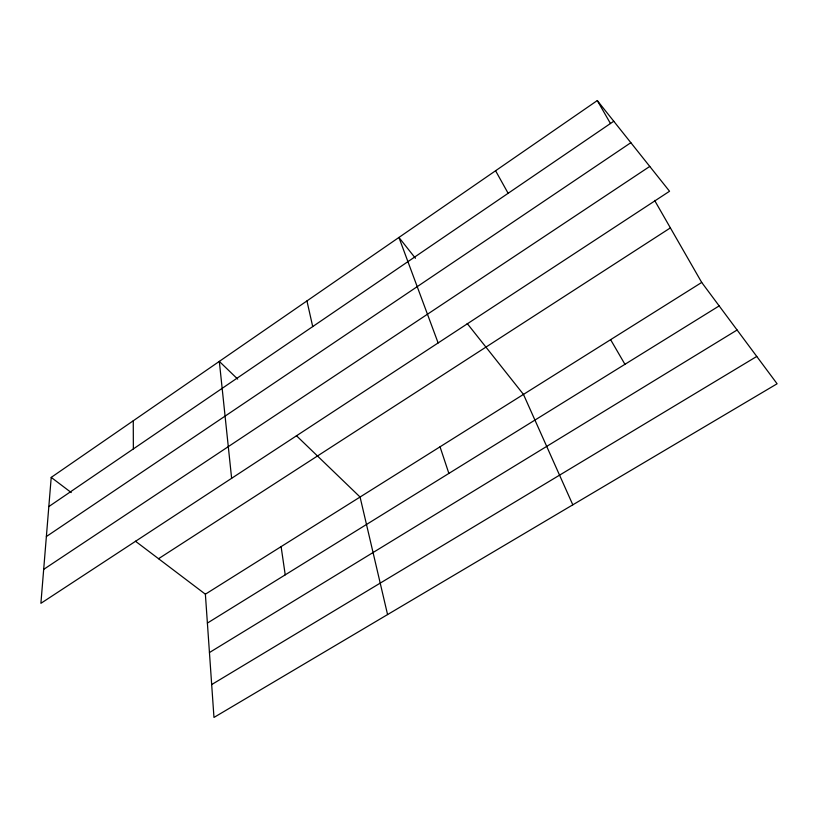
<?xml version="1.0" encoding="UTF-8"?>
<svg xmlns="http://www.w3.org/2000/svg" width="818" height="818" viewBox="0 0 818 818"><rect width="100%" height="100%" fill="white"/><g stroke="black" fill="none" stroke-linecap="round" stroke-linejoin="round"><path stroke-width="1.23" d="M51.217 477.395L40.9 603.326L669.543 191.259L597.293 100.563L51.217 477.395L71.248 492.569M48.824 506.577L613.766 121.248M46.37 536.547L630.852 142.69M43.681 569.379L649.768 166.432M158.549 558.714L670.392 227.885M205.379 594.195L701.711 282.445L777.1 383.775L213.968 717.437L205.379 594.195L135.44 541.209M207.394 623.081L719.165 305.912M209.449 652.539L737.1 330.012M211.678 684.574L756.762 356.444M237.67 379.082L219.316 361.392L231.627 478.305M296.392 435.667L360.073 497.037L387.568 614.574M415.442 258.273L398.928 237.455L438.131 342.946M467.19 323.488L523.469 394.409L572.805 504.818M610.606 339.664L624.942 364.307M597.293 100.563L610.504 123.579M654.605 200.4L701.711 282.445M495.585 170.757L508.131 193.293M440.033 446.812L448.877 473.428M306.944 300.922L312.711 326.586M281.106 546.639L285.226 574.839M133.262 420.769L133.365 448.908"/></g></svg>
